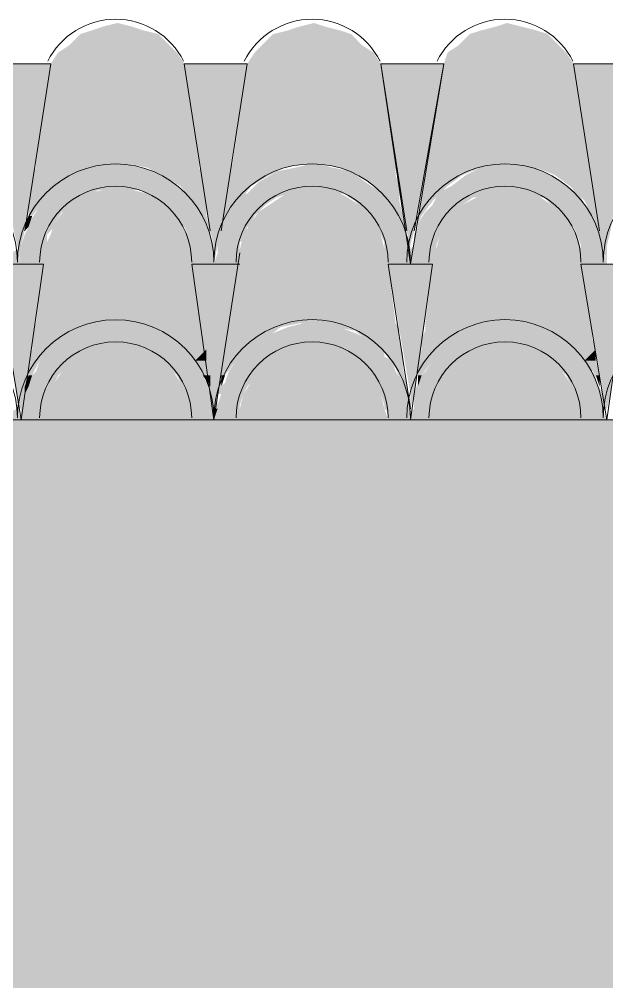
# Model space of a CAD drawing. Header units: millimetres. Extents: x 3949 to 6037, y -1956 to 1273.
# Drawn here: x 4819.64 to 4827.37, y -1558.33 to -1545.66 of the extents above; entities that cross this region are included whole.
import ezdxf

# ---------------------------------------------------------------- set-up
doc = ezdxf.new("R2010")
doc.units = ezdxf.units.MM
doc.layers.add('PADRÃO DE ENTRADA', color=7, linetype='Continuous', lineweight=0)

msp = doc.modelspace()

# ---------------------------------------------------------------- hatches: boundary and pattern name
at = {"layer": 'PADRÃO DE ENTRADA', "true_color": 0xffdf7e}
h = msp.add_hatch(color=41, dxfattribs=at)
h.dxf.hatch_style = 1
h.paths.add_polyline_path([(4835.431, -1550.93), (4835.089, -1550.93), (4834.747, -1550.93), (4829.817, -1550.93), (4829.621, -1550.93), (4812.681, -1550.93), (4812.241, -1550.93), (4811.948, -1550.93), (4811.607, -1550.93), (4811.167, -1550.93), (4811.167, -1564.646), (4821.403, -1564.646), (4826.808, -1566.788), (4826.871, -1566.598), (4827.994, -1567.282), (4826.725, -1567.038), (4826.808, -1566.788), (4821.403, -1564.646), (4811.167, -1564.646), (4811.167, -1576.153), (4812.471, -1576.67), (4812.534, -1576.48), (4813.657, -1577.164), (4812.388, -1576.92), (4812.471, -1576.67), (4811.167, -1576.153), (4811.167, -1595.503), (4835.146, -1595.503), (4835.146, -1594.087), (4836.416, -1594.087), (4836.416, -1595.503), (4846.509, -1595.503), (4846.266, -1550.93), (4836.407, -1550.93), (4836.407, -1561.084), (4842.998, -1561.084), (4842.998, -1585.273), (4836.855, -1585.273), (4836.855, -1586.201), (4834.512, -1586.201), (4834.512, -1585.273), (4831.633, -1585.273), (4831.633, -1585.726), (4830.181, -1585.726), (4830.181, -1585.273), (4828.488, -1585.273), (4828.488, -1561.084), (4835.431, -1561.084)])
h.paths.add_polyline_path([(4826.71, -1578.262), (4826.71, -1578.554), (4827.281, -1578.554), (4827.281, -1579.188), (4826.71, -1579.188), (4826.71, -1579.455), (4815.223, -1579.455), (4815.223, -1579.188), (4814.626, -1579.188), (4814.626, -1578.554), (4815.223, -1578.554), (4815.223, -1578.262)], flags=16)
h.paths.add_polyline_path([(4826.114, -1578.554), (4826.114, -1578.452), (4826.571, -1578.452), (4826.571, -1579.29), (4826.114, -1579.29), (4815.819, -1579.188), (4815.819, -1579.29), (4815.337, -1579.29), (4815.337, -1578.452), (4815.819, -1578.452), (4815.819, -1578.554)], flags=0)
h.paths.add_polyline_path([(4825.313, -1595.606), (4832.7, -1595.606), (4832.7, -1592.362), (4825.313, -1592.362)], flags=9)

# ---------------------------------------------------------------- linework, layer by layer
at = {"layer": 'PADRÃO DE ENTRADA', "color": 7, "lineweight": 5}
for points in [[(4819.223, -1546.243), (4820.052, -1546.243)], [(4819.711, -1548.44), (4820.052, -1546.243)], [(4821.81, -1546.243), (4822.64, -1546.243)], [(4822.152, -1548.44), (4821.81, -1546.243)], [(4822.298, -1548.44), (4822.64, -1546.243)], [(4824.398, -1546.243), (4825.227, -1546.243)], [(4824.739, -1548.44), (4824.398, -1546.243)], [(4824.837, -1548.44), (4825.227, -1546.243)], [(4826.936, -1546.243), (4827.766, -1546.243)], [(4827.278, -1548.44), (4826.936, -1546.243)], [(4821.908, -1548.879), (4822.201, -1550.93), (4822.542, -1548.733)], [(4819.955, -1548.879), (4819.662, -1548.879), (4819.32, -1548.879)], [(4819.32, -1548.879), (4819.662, -1550.93), (4819.955, -1548.879)], [(4822.542, -1548.879), (4822.201, -1548.879), (4821.908, -1548.879)], [(4822.201, -1548.879), (4822.201, -1548.879)], [(4825.081, -1548.879), (4824.788, -1548.879), (4824.495, -1548.879)], [(4824.788, -1550.783), (4824.495, -1548.879)], [(4824.788, -1550.93), (4825.081, -1548.879)], [(4824.788, -1548.879), (4824.788, -1548.879)], [(4824.788, -1548.879), (4824.788, -1548.879)], [(4827.668, -1548.879), (4827.376, -1548.879), (4827.034, -1548.879)], [(4827.034, -1548.879), (4827.376, -1550.93), (4827.668, -1548.879)], [(4841.192, -1550.93), (4812.681, -1550.93)], [(4819.955, -1550.93), (4819.662, -1550.93), (4819.32, -1550.93)], [(4822.542, -1550.93), (4822.201, -1550.93), (4821.908, -1550.93)], [(4825.081, -1550.93), (4824.788, -1550.93), (4824.495, -1550.93)], [(4827.668, -1550.93), (4827.376, -1550.93), (4827.034, -1550.93)]]:
    msp.add_lwpolyline(points, dxfattribs=at)
msp.add_lwpolyline([(4824.398, -1546.243), (4824.788, -1548.879), (4825.227, -1546.243)], close=True, dxfattribs=at)
for points in [[(4817.026, -1548.855, -0.999977), (4819.613, -1548.855, -0.999977), (4822.2, -1548.855, -0.999977), (4824.788, -1548.855)], [(4824.739, -1548.855, -0.999977), (4827.327, -1548.855, -0.999977), (4829.914, -1548.855, -0.999977), (4832.502, -1548.855)], [(4817.026, -1550.905, -0.999977), (4819.613, -1550.905, -0.999977), (4822.2, -1550.905, -0.999977), (4824.788, -1550.905)], [(4824.739, -1550.905, -0.999977), (4827.327, -1550.905, -0.999977), (4829.914, -1550.905, -0.999977), (4832.502, -1550.905)]]:
    msp.add_lwpolyline(points, format="xyb", dxfattribs=at)
for centre, start, end in [((4820.907, -1546.658), 26.6231, 153.3693), ((4823.494, -1546.658), 26.6231, 153.3693), ((4826.033, -1546.658), 26.6231, 153.3693), ((4820.907, -1548.855), 0.0024, 179.9938), ((4823.494, -1548.855), 0.0024, 179.9938), ((4826.033, -1548.855), 0.0024, 179.9938), ((4820.907, -1550.905), 0.0024, 179.9938), ((4823.494, -1550.905), 0.0024, 179.9938), ((4826.033, -1550.905), 0.0024, 179.9938)]:
    msp.add_arc(centre, 1.001, start, end, dxfattribs=at)
at = {"layer": 'PADRÃO DE ENTRADA', "color": 244, "true_color": 0x991b1e, "transparency": 33554559}
for points in [[(4820.931, -1545.706), (4820.736, -1545.755), (4821.127, -1545.755)], [(4823.519, -1545.706), (4823.323, -1545.755), (4823.665, -1545.755)], [(4826.057, -1545.706), (4825.911, -1545.755), (4826.253, -1545.755)], [(4820.443, -1545.852), (4821.468, -1545.852), (4820.297, -1545.999)], [(4821.468, -1545.852), (4820.297, -1545.999), (4821.615, -1545.999)], [(4820.59, -1545.804), (4821.273, -1545.804), (4820.443, -1545.852)], [(4821.273, -1545.804), (4820.443, -1545.852), (4821.468, -1545.852)], [(4820.736, -1545.755), (4821.127, -1545.755), (4820.59, -1545.804)], [(4821.127, -1545.755), (4820.59, -1545.804), (4821.273, -1545.804)], [(4822.982, -1545.852), (4824.007, -1545.852), (4822.835, -1545.999)], [(4824.007, -1545.852), (4822.835, -1545.999), (4824.153, -1545.999)], [(4823.177, -1545.804), (4823.86, -1545.804), (4822.982, -1545.852)], [(4823.86, -1545.804), (4822.982, -1545.852), (4824.007, -1545.852)], [(4823.323, -1545.755), (4823.665, -1545.755), (4823.177, -1545.804)], [(4823.665, -1545.755), (4823.177, -1545.804), (4823.86, -1545.804)], [(4825.569, -1545.852), (4826.594, -1545.852), (4825.423, -1545.999)], [(4826.594, -1545.852), (4825.423, -1545.999), (4826.741, -1545.999)], [(4825.716, -1545.804), (4826.448, -1545.804), (4825.569, -1545.852)], [(4826.448, -1545.804), (4825.569, -1545.852), (4826.594, -1545.852)], [(4825.911, -1545.755), (4826.253, -1545.755), (4825.716, -1545.804)], [(4826.253, -1545.755), (4825.716, -1545.804), (4826.448, -1545.804)], [(4820.15, -1546.096), (4821.712, -1546.096), (4820.052, -1546.243)], [(4821.712, -1546.096), (4820.052, -1546.243), (4821.81, -1546.243)], [(4820.297, -1545.999), (4821.615, -1545.999), (4820.15, -1546.096)], [(4821.615, -1545.999), (4820.15, -1546.096), (4821.712, -1546.096)], [(4822.738, -1546.096), (4824.3, -1546.096), (4822.64, -1546.243)], [(4824.3, -1546.096), (4822.64, -1546.243), (4824.398, -1546.243)], [(4822.835, -1545.999), (4824.153, -1545.999), (4822.738, -1546.096)], [(4824.153, -1545.999), (4822.738, -1546.096), (4824.3, -1546.096)], [(4825.276, -1546.096), (4826.839, -1546.096), (4825.227, -1546.243)], [(4826.839, -1546.096), (4825.227, -1546.243), (4826.936, -1546.243)], [(4825.423, -1545.999), (4826.741, -1545.999), (4825.276, -1546.096)], [(4826.741, -1545.999), (4825.276, -1546.096), (4826.839, -1546.096)], [(4820.052, -1546.243), (4821.81, -1546.243), (4819.857, -1547.561)], [(4821.81, -1546.243), (4819.857, -1547.561), (4822.005, -1547.561)], [(4822.64, -1546.243), (4824.398, -1546.243), (4822.445, -1547.561)], [(4824.398, -1546.243), (4822.445, -1547.561), (4824.593, -1547.561)], [(4825.227, -1546.243), (4826.936, -1546.243), (4824.983, -1547.561)], [(4826.936, -1546.243), (4824.983, -1547.561), (4827.18, -1547.561)], [(4819.857, -1547.61), (4820.59, -1547.61), (4819.808, -1547.708)], [(4820.59, -1547.61), (4819.808, -1547.708), (4820.345, -1547.708)], [(4819.857, -1547.561), (4820.834, -1547.561), (4819.857, -1547.61)], [(4820.834, -1547.561), (4819.857, -1547.61), (4820.59, -1547.61)], [(4821.078, -1547.561), (4822.005, -1547.561), (4820.834, -1547.561)], [(4821.078, -1547.561), (4821.078, -1547.561), (4822.005, -1547.561)], [(4821.078, -1547.561), (4822.005, -1547.561), (4821.322, -1547.61)], [(4822.005, -1547.561), (4821.322, -1547.61), (4822.005, -1547.61)], [(4821.322, -1547.61), (4822.005, -1547.61), (4821.517, -1547.708)], [(4822.005, -1547.61), (4821.517, -1547.708), (4822.054, -1547.708)], [(4822.445, -1547.561), (4823.372, -1547.561), (4822.396, -1547.61)], [(4823.372, -1547.561), (4822.396, -1547.61), (4823.128, -1547.61)], [(4822.396, -1547.61), (4823.128, -1547.61), (4822.396, -1547.708)], [(4823.128, -1547.61), (4822.396, -1547.708), (4822.933, -1547.708)], [(4823.616, -1547.561), (4824.593, -1547.561), (4823.372, -1547.561)], [(4823.616, -1547.561), (4823.616, -1547.561), (4824.593, -1547.561)], [(4823.616, -1547.561), (4824.593, -1547.561), (4823.86, -1547.61)], [(4824.593, -1547.561), (4823.86, -1547.61), (4824.593, -1547.61)], [(4823.86, -1547.61), (4824.593, -1547.61), (4824.105, -1547.708)], [(4824.593, -1547.61), (4824.105, -1547.708), (4824.593, -1547.708)], [(4824.983, -1547.561), (4825.96, -1547.561), (4824.983, -1547.61)], [(4825.96, -1547.561), (4824.983, -1547.61), (4825.716, -1547.61)], [(4824.983, -1547.61), (4825.716, -1547.61), (4824.983, -1547.708)], [(4825.716, -1547.61), (4824.983, -1547.708), (4825.472, -1547.708)], [(4826.204, -1547.561), (4827.18, -1547.561), (4826.448, -1547.61)], [(4827.18, -1547.561), (4826.448, -1547.61), (4827.18, -1547.61)], [(4826.448, -1547.61), (4827.18, -1547.61), (4826.692, -1547.708)], [(4827.18, -1547.61), (4826.692, -1547.708), (4827.18, -1547.708)], [(4819.808, -1547.708), (4820.345, -1547.708), (4819.808, -1547.854)], [(4820.345, -1547.708), (4819.808, -1547.854), (4820.15, -1547.854)], [(4821.517, -1547.708), (4822.054, -1547.708), (4821.761, -1547.854)], [(4822.054, -1547.708), (4821.761, -1547.854), (4822.054, -1547.854)], [(4822.396, -1547.708), (4822.933, -1547.708), (4822.396, -1547.854)], [(4822.933, -1547.708), (4822.396, -1547.854), (4822.689, -1547.854)], [(4824.105, -1547.708), (4824.593, -1547.708), (4824.3, -1547.854)], [(4824.593, -1547.708), (4824.3, -1547.854), (4824.642, -1547.854)], [(4824.983, -1547.708), (4825.472, -1547.708), (4824.935, -1547.854)], [(4825.472, -1547.708), (4824.935, -1547.854), (4825.276, -1547.854)], [(4826.692, -1547.708), (4827.18, -1547.708), (4826.887, -1547.854)], [(4827.18, -1547.708), (4826.887, -1547.854), (4827.229, -1547.854)], [(4819.808, -1547.854), (4820.15, -1547.854), (4819.76, -1548.049)], [(4820.15, -1547.854), (4819.76, -1548.049), (4819.955, -1548.049)], [(4821.761, -1547.854), (4822.054, -1547.854), (4821.908, -1548.049)], [(4822.054, -1547.854), (4821.908, -1548.049), (4822.103, -1548.049)], [(4822.396, -1547.854), (4822.689, -1547.854), (4822.347, -1548.049)], [(4822.689, -1547.854), (4822.347, -1548.049), (4822.542, -1548.049)], [(4824.3, -1547.854), (4824.642, -1547.854), (4824.495, -1548.049)], [(4824.642, -1547.854), (4824.495, -1548.049), (4824.642, -1548.049)], [(4824.935, -1547.854), (4825.276, -1547.854), (4824.935, -1548.049)], [(4825.276, -1547.854), (4824.935, -1548.049), (4825.081, -1548.049)], [(4826.887, -1547.854), (4827.229, -1547.854), (4827.083, -1548.049)], [(4827.229, -1547.854), (4827.083, -1548.049), (4827.229, -1548.049)], [(4820.541, -1547.952), (4821.322, -1547.952), (4820.394, -1548.049)], [(4821.322, -1547.952), (4820.394, -1548.049), (4821.468, -1548.049)], [(4820.736, -1547.903), (4821.127, -1547.903), (4820.541, -1547.952)], [(4821.127, -1547.903), (4820.541, -1547.952), (4821.322, -1547.952)], [(4820.931, -1547.903), (4820.736, -1547.903), (4821.127, -1547.903)], [(4823.079, -1548), (4823.958, -1548), (4822.933, -1548.098)], [(4823.958, -1548), (4822.933, -1548.098), (4824.105, -1548.098)], [(4823.226, -1547.903), (4823.763, -1547.903), (4823.079, -1548)], [(4823.763, -1547.903), (4823.079, -1548), (4823.958, -1548)], [(4823.421, -1547.903), (4823.616, -1547.903), (4823.226, -1547.903)], [(4823.616, -1547.903), (4823.226, -1547.903), (4823.763, -1547.903)], [(4825.667, -1548), (4826.497, -1548), (4825.472, -1548.098)], [(4826.497, -1548), (4825.472, -1548.098), (4826.643, -1548.098)], [(4825.813, -1547.903), (4826.35, -1547.903), (4825.667, -1548)], [(4826.35, -1547.903), (4825.667, -1548), (4826.497, -1548)], [(4826.009, -1547.903), (4826.155, -1547.903), (4825.813, -1547.903)], [(4826.155, -1547.903), (4825.813, -1547.903), (4826.35, -1547.903)], [(4819.76, -1548.049), (4819.955, -1548.049), (4819.76, -1548.245)], [(4819.955, -1548.049), (4819.76, -1548.245), (4819.808, -1548.245)], [(4820.394, -1548.049), (4821.468, -1548.049), (4820.248, -1548.147)], [(4821.468, -1548.049), (4820.248, -1548.147), (4821.615, -1548.147)], [(4821.908, -1548.049), (4822.103, -1548.049), (4822.054, -1548.245)], [(4822.103, -1548.049), (4822.054, -1548.245), (4822.103, -1548.245)], [(4822.347, -1548.049), (4822.542, -1548.049), (4822.298, -1548.245)], [(4822.542, -1548.049), (4822.298, -1548.245), (4822.396, -1548.245)], [(4822.933, -1548.098), (4824.105, -1548.098), (4822.786, -1548.196)], [(4824.105, -1548.098), (4822.786, -1548.196), (4824.251, -1548.196)], [(4824.495, -1548.049), (4824.642, -1548.049), (4824.642, -1548.245)], [(4824.642, -1548.049), (4824.642, -1548.245), (4824.69, -1548.245)], [(4824.935, -1548.049), (4825.081, -1548.049), (4824.886, -1548.245)], [(4825.081, -1548.049), (4824.886, -1548.245), (4824.935, -1548.245)], [(4825.472, -1548.098), (4826.643, -1548.098), (4825.374, -1548.196)], [(4826.643, -1548.098), (4825.374, -1548.196), (4826.79, -1548.196)], [(4827.083, -1548.049), (4827.229, -1548.049), (4827.18, -1548.245)], [(4827.229, -1548.049), (4827.18, -1548.245), (4827.278, -1548.245)], [(4819.76, -1548.245), (4819.808, -1548.245), (4819.711, -1548.391)], [(4819.808, -1548.245), (4819.711, -1548.391), (4819.76, -1548.391)], [(4820.248, -1548.147), (4821.615, -1548.147), (4820.101, -1548.342)], [(4821.615, -1548.147), (4820.101, -1548.342), (4821.761, -1548.342)], [(4822.152, -1548.44), (4822.103, -1548.245), (4822.054, -1548.245)], [(4822.152, -1548.44), (4822.152, -1548.44), (4822.103, -1548.245)], [(4822.298, -1548.44), (4822.298, -1548.44), (4822.396, -1548.245)], [(4822.298, -1548.44), (4822.396, -1548.245), (4822.298, -1548.245)], [(4822.786, -1548.196), (4824.251, -1548.196), (4822.689, -1548.342)], [(4824.251, -1548.196), (4822.689, -1548.342), (4824.349, -1548.342)], [(4824.739, -1548.44), (4824.69, -1548.245), (4824.642, -1548.245)], [(4824.739, -1548.44), (4824.739, -1548.44), (4824.69, -1548.245)], [(4824.837, -1548.44), (4824.837, -1548.44), (4824.935, -1548.245)], [(4824.837, -1548.44), (4824.935, -1548.245), (4824.886, -1548.245)], [(4825.374, -1548.196), (4826.79, -1548.196), (4825.227, -1548.342)], [(4826.79, -1548.196), (4825.227, -1548.342), (4826.887, -1548.342)], [(4827.278, -1548.44), (4827.278, -1548.245), (4827.18, -1548.245)], [(4827.278, -1548.44), (4827.278, -1548.44), (4827.278, -1548.245)], [(4819.76, -1548.391), (4819.711, -1548.391), (4819.711, -1548.44)], [(4820.101, -1548.342), (4821.761, -1548.342), (4820.052, -1548.489)], [(4821.761, -1548.342), (4820.052, -1548.489), (4821.859, -1548.489)], [(4822.689, -1548.342), (4824.349, -1548.342), (4822.591, -1548.489)], [(4824.349, -1548.342), (4822.591, -1548.489), (4824.398, -1548.489)], [(4825.227, -1548.342), (4826.887, -1548.342), (4825.179, -1548.489)], [(4826.887, -1548.342), (4825.179, -1548.489), (4826.985, -1548.489)], [(4820.052, -1548.489), (4821.859, -1548.489), (4819.955, -1548.684)], [(4821.859, -1548.489), (4819.955, -1548.684), (4821.908, -1548.684)], [(4822.591, -1548.489), (4824.398, -1548.489), (4822.542, -1548.684)], [(4824.398, -1548.489), (4822.542, -1548.684), (4824.446, -1548.684)], [(4825.179, -1548.489), (4826.985, -1548.489), (4825.13, -1548.684)], [(4826.985, -1548.489), (4825.13, -1548.684), (4827.034, -1548.684)], [(4819.955, -1548.684), (4821.908, -1548.684), (4819.955, -1548.879)], [(4821.908, -1548.684), (4819.955, -1548.879), (4821.908, -1548.879)], [(4822.542, -1548.684), (4824.446, -1548.684), (4822.542, -1548.879)], [(4824.446, -1548.684), (4822.542, -1548.879), (4824.495, -1548.879)], [(4825.13, -1548.684), (4827.034, -1548.684), (4825.081, -1548.879)], [(4827.034, -1548.684), (4825.081, -1548.879), (4827.034, -1548.879)], [(4819.955, -1548.879), (4821.908, -1548.879), (4819.857, -1549.66)], [(4821.908, -1548.879), (4819.857, -1549.66), (4822.054, -1549.66)], [(4822.542, -1548.879), (4824.495, -1548.879), (4822.396, -1549.66)], [(4824.495, -1548.879), (4822.396, -1549.66), (4824.593, -1549.66)], [(4825.081, -1548.879), (4827.034, -1548.879), (4824.983, -1549.66)], [(4827.034, -1548.879), (4824.983, -1549.66), (4827.18, -1549.66)], [(4819.857, -1549.66), (4820.687, -1549.66), (4819.808, -1549.758)], [(4820.687, -1549.66), (4819.808, -1549.758), (4820.492, -1549.758)], [(4820.931, -1549.66), (4819.857, -1549.66), (4820.687, -1549.66)], [(4821.175, -1549.66), (4822.054, -1549.66), (4820.931, -1549.66)], [(4821.175, -1549.66), (4821.175, -1549.66), (4822.054, -1549.66)], [(4821.175, -1549.66), (4822.054, -1549.66), (4821.371, -1549.758)], [(4822.054, -1549.66), (4821.371, -1549.758), (4822.054, -1549.758)], [(4823.568, -1549.66), (4822.396, -1549.66), (4823.323, -1549.66)], [(4822.396, -1549.66), (4823.323, -1549.66), (4822.396, -1549.709)], [(4823.323, -1549.66), (4822.396, -1549.709), (4823.079, -1549.709)], [(4823.568, -1549.66), (4824.593, -1549.66), (4823.812, -1549.709)], [(4824.593, -1549.66), (4823.812, -1549.709), (4824.642, -1549.709)], [(4826.057, -1549.66), (4824.983, -1549.66), (4825.862, -1549.66)], [(4824.983, -1549.66), (4825.862, -1549.66), (4824.983, -1549.758)], [(4825.862, -1549.66), (4824.983, -1549.758), (4825.618, -1549.758)], [(4826.302, -1549.66), (4827.18, -1549.66), (4826.057, -1549.66)], [(4826.302, -1549.66), (4826.302, -1549.66), (4827.18, -1549.66)], [(4826.302, -1549.66), (4827.18, -1549.66), (4826.546, -1549.758)], [(4827.18, -1549.66), (4826.546, -1549.758), (4827.18, -1549.758)], [(4819.808, -1549.758), (4820.492, -1549.758), (4819.808, -1549.856)], [(4820.492, -1549.758), (4819.808, -1549.856), (4820.248, -1549.856)], [(4821.371, -1549.758), (4822.054, -1549.758), (4821.615, -1549.856)], [(4822.054, -1549.758), (4821.615, -1549.856), (4822.054, -1549.856)], [(4822.396, -1549.709), (4823.079, -1549.709), (4822.396, -1549.856)], [(4823.079, -1549.709), (4822.396, -1549.856), (4822.884, -1549.856)], [(4823.812, -1549.709), (4824.642, -1549.709), (4824.056, -1549.758)], [(4824.642, -1549.709), (4824.056, -1549.758), (4824.642, -1549.758)], [(4824.056, -1549.758), (4824.642, -1549.758), (4824.251, -1549.904)], [(4824.642, -1549.758), (4824.251, -1549.904), (4824.642, -1549.904)], [(4824.983, -1549.758), (4825.618, -1549.758), (4824.935, -1549.856)], [(4825.618, -1549.758), (4824.935, -1549.856), (4825.423, -1549.856)], [(4826.546, -1549.758), (4827.18, -1549.758), (4826.741, -1549.856)], [(4827.18, -1549.758), (4826.741, -1549.856), (4827.18, -1549.856)], [(4819.808, -1549.856), (4820.248, -1549.856), (4819.808, -1550.002)], [(4820.248, -1549.856), (4819.808, -1550.002), (4820.101, -1550.002)], [(4821.615, -1549.856), (4822.054, -1549.856), (4821.81, -1550.002)], [(4822.054, -1549.856), (4821.81, -1550.002), (4822.103, -1550.002)], [(4822.396, -1549.856), (4822.884, -1549.856), (4822.347, -1549.953)], [(4822.884, -1549.856), (4822.347, -1549.953), (4822.689, -1549.953)], [(4824.251, -1549.904), (4824.642, -1549.904), (4824.446, -1550.051)], [(4824.642, -1549.904), (4824.446, -1550.051), (4824.69, -1550.051)], [(4824.935, -1549.856), (4825.423, -1549.856), (4824.935, -1550.002)], [(4825.423, -1549.856), (4824.935, -1550.002), (4825.227, -1550.002)], [(4826.741, -1549.856), (4827.18, -1549.856), (4826.936, -1550.002)], [(4827.18, -1549.856), (4826.936, -1550.002), (4827.229, -1550.002)], [(4819.808, -1550.002), (4820.101, -1550.002), (4819.76, -1550.149)], [(4820.101, -1550.002), (4819.76, -1550.149), (4819.906, -1550.149)], [(4821.81, -1550.002), (4822.103, -1550.002), (4821.956, -1550.149)], [(4822.103, -1550.002), (4821.956, -1550.149), (4822.103, -1550.149)], [(4822.347, -1549.953), (4822.689, -1549.953), (4822.347, -1550.149)], [(4822.689, -1549.953), (4822.347, -1550.149), (4822.494, -1550.149)], [(4824.935, -1550.002), (4825.227, -1550.002), (4824.886, -1550.149)], [(4825.227, -1550.002), (4824.886, -1550.149), (4825.081, -1550.149)], [(4826.936, -1550.002), (4827.229, -1550.002), (4827.083, -1550.149)], [(4827.229, -1550.002), (4827.083, -1550.149), (4827.229, -1550.149)], [(4819.76, -1550.149), (4819.906, -1550.149), (4819.76, -1550.344)], [(4819.906, -1550.149), (4819.76, -1550.344), (4819.808, -1550.344)], [(4821.956, -1550.149), (4822.103, -1550.149), (4822.054, -1550.344)], [(4822.103, -1550.149), (4822.054, -1550.344), (4822.152, -1550.344)], [(4822.347, -1550.149), (4822.494, -1550.149), (4822.298, -1550.344)], [(4822.494, -1550.149), (4822.298, -1550.344), (4822.347, -1550.344)], [(4824.446, -1550.051), (4824.69, -1550.051), (4824.593, -1550.246)], [(4824.69, -1550.051), (4824.593, -1550.246), (4824.69, -1550.246)], [(4824.886, -1550.149), (4825.081, -1550.149), (4824.886, -1550.344)], [(4825.081, -1550.149), (4824.886, -1550.344), (4824.935, -1550.344)], [(4827.083, -1550.149), (4827.229, -1550.149), (4827.229, -1550.344)], [(4827.229, -1550.149), (4827.229, -1550.344), (4827.278, -1550.344)], [(4824.593, -1550.246), (4824.69, -1550.246), (4824.69, -1550.49)], [(4824.69, -1550.246), (4824.69, -1550.49), (4824.739, -1550.49)], [(4819.76, -1550.344), (4819.808, -1550.344), (4819.711, -1550.49)], [(4819.808, -1550.344), (4819.711, -1550.49), (4819.76, -1550.49)], [(4822.152, -1550.49), (4822.152, -1550.344), (4822.054, -1550.344)], [(4822.152, -1550.49), (4822.152, -1550.49), (4822.152, -1550.344)], [(4822.298, -1550.49), (4822.298, -1550.49), (4822.347, -1550.344)], [(4822.298, -1550.49), (4822.347, -1550.344), (4822.298, -1550.344)], [(4824.886, -1550.49), (4824.886, -1550.49), (4824.935, -1550.344)], [(4824.886, -1550.49), (4824.935, -1550.344), (4824.886, -1550.344)], [(4827.278, -1550.49), (4827.278, -1550.344), (4827.229, -1550.344)], [(4827.278, -1550.49), (4827.278, -1550.49), (4827.278, -1550.344)], [(4819.76, -1550.49), (4819.711, -1550.49), (4819.711, -1550.588)], [(4822.152, -1550.49), (4822.152, -1550.588), (4822.152, -1550.588)], [(4822.298, -1550.49), (4822.249, -1550.588), (4822.249, -1550.588)], [(4824.788, -1550.686), (4824.739, -1550.49), (4824.69, -1550.49)], [(4824.788, -1550.686), (4824.788, -1550.686), (4824.739, -1550.49)], [(4824.886, -1550.49), (4824.837, -1550.588), (4824.837, -1550.588)], [(4827.278, -1550.49), (4827.327, -1550.588), (4827.327, -1550.588)], [(4824.788, -1550.686), (4824.788, -1550.783), (4824.788, -1550.783)], [(4824.788, -1550.783), (4824.788, -1550.783), (4824.788, -1550.686)], [(4824.788, -1550.783), (4824.788, -1550.93), (4824.788, -1550.93)]]:
    msp.add_solid(points, dxfattribs=at)
at = {"layer": 'PADRÃO DE ENTRADA', "transparency": 33554559}
for points in [[(4819.223, -1546.243), (4820.052, -1546.243), (4819.564, -1548.44)], [(4820.052, -1546.243), (4819.564, -1548.44), (4819.711, -1548.44)], [(4821.81, -1546.243), (4822.64, -1546.243), (4822.152, -1548.44)], [(4822.64, -1546.243), (4822.152, -1548.44), (4822.298, -1548.44)], [(4824.398, -1546.243), (4825.227, -1546.243), (4824.739, -1548.44)], [(4825.227, -1546.243), (4824.739, -1548.44), (4824.837, -1548.44)], [(4826.936, -1546.243), (4827.766, -1546.243), (4827.278, -1548.44)], [(4827.766, -1546.243), (4827.278, -1548.44), (4827.424, -1548.44)], [(4820.59, -1547.61), (4821.273, -1547.61), (4820.345, -1547.708)], [(4821.273, -1547.61), (4820.345, -1547.708), (4821.517, -1547.708)], [(4820.834, -1547.561), (4821.078, -1547.561), (4820.59, -1547.61)], [(4821.078, -1547.561), (4820.59, -1547.61), (4821.273, -1547.61)], [(4823.275, -1547.61), (4823.763, -1547.61), (4823.031, -1547.659)], [(4823.763, -1547.61), (4823.031, -1547.659), (4824.007, -1547.659)], [(4823.47, -1547.561), (4823.568, -1547.561), (4823.275, -1547.61)], [(4823.568, -1547.561), (4823.275, -1547.61), (4823.763, -1547.61)], [(4823.763, -1547.61), (4823.275, -1547.61), (4823.275, -1547.61)], [(4823.275, -1547.61), (4823.275, -1547.61), (4823.763, -1547.61)], [(4823.519, -1547.561), (4823.47, -1547.561), (4823.568, -1547.561)], [(4825.716, -1547.61), (4826.448, -1547.61), (4825.52, -1547.708)], [(4826.448, -1547.61), (4825.52, -1547.708), (4826.643, -1547.708)], [(4825.96, -1547.561), (4826.204, -1547.561), (4825.716, -1547.61)], [(4826.204, -1547.561), (4825.716, -1547.61), (4826.448, -1547.61)], [(4820.345, -1547.708), (4821.517, -1547.708), (4820.15, -1547.854)], [(4821.517, -1547.708), (4820.15, -1547.854), (4821.712, -1547.854)], [(4823.031, -1547.659), (4824.007, -1547.659), (4822.786, -1547.805)], [(4824.007, -1547.659), (4822.786, -1547.805), (4824.202, -1547.805)], [(4824.007, -1547.659), (4823.031, -1547.659), (4823.031, -1547.659)], [(4823.031, -1547.659), (4823.031, -1547.659), (4824.007, -1547.659)], [(4825.52, -1547.708), (4826.643, -1547.708), (4825.325, -1547.854)], [(4826.643, -1547.708), (4825.325, -1547.854), (4826.839, -1547.854)], [(4820.15, -1547.854), (4821.712, -1547.854), (4820.101, -1547.903)], [(4821.712, -1547.854), (4820.101, -1547.903), (4821.761, -1547.903)], [(4822.786, -1547.805), (4824.202, -1547.805), (4822.689, -1547.903)], [(4824.202, -1547.805), (4822.689, -1547.903), (4824.349, -1547.903)], [(4824.202, -1547.805), (4822.786, -1547.805), (4822.786, -1547.805)], [(4822.786, -1547.805), (4822.786, -1547.805), (4824.202, -1547.805)], [(4825.325, -1547.854), (4826.839, -1547.854), (4825.227, -1547.903)], [(4826.839, -1547.854), (4825.227, -1547.903), (4826.936, -1547.903)], [(4820.004, -1548), (4820.492, -1548), (4819.906, -1548.098)], [(4820.492, -1548), (4819.906, -1548.098), (4820.345, -1548.098)], [(4820.052, -1547.903), (4820.687, -1547.903), (4820.004, -1548)], [(4820.687, -1547.903), (4820.004, -1548), (4820.492, -1548)], [(4820.492, -1548), (4820.004, -1548), (4820.004, -1548)], [(4820.004, -1548), (4820.004, -1548), (4820.492, -1548)], [(4820.101, -1547.903), (4820.834, -1547.903), (4820.052, -1547.903)], [(4820.834, -1547.903), (4820.052, -1547.903), (4820.687, -1547.903)], [(4821.029, -1547.903), (4821.761, -1547.903), (4821.224, -1547.903)], [(4821.761, -1547.903), (4821.224, -1547.903), (4821.81, -1547.903)], [(4821.224, -1547.903), (4821.81, -1547.903), (4821.371, -1548)], [(4821.81, -1547.903), (4821.371, -1548), (4821.859, -1548)], [(4821.859, -1548), (4821.371, -1548), (4821.908, -1548)], [(4821.371, -1548), (4821.908, -1548), (4821.517, -1548.098)], [(4821.908, -1548), (4821.517, -1548.098), (4821.956, -1548.098)], [(4822.542, -1548), (4823.031, -1548), (4822.445, -1548.098)], [(4823.031, -1548), (4822.445, -1548.098), (4822.884, -1548.098)], [(4822.591, -1547.952), (4823.177, -1547.952), (4822.542, -1548)], [(4823.177, -1547.952), (4822.542, -1548), (4823.031, -1548)], [(4822.591, -1547.952), (4822.591, -1547.952), (4823.177, -1547.952)], [(4822.591, -1547.952), (4823.177, -1547.952), (4822.64, -1547.952)], [(4822.689, -1547.903), (4823.372, -1547.903), (4822.64, -1547.952)], [(4823.372, -1547.903), (4822.64, -1547.952), (4823.177, -1547.952)], [(4823.568, -1547.903), (4822.689, -1547.903), (4823.372, -1547.903)], [(4823.763, -1547.903), (4824.349, -1547.903), (4823.568, -1547.903)], [(4823.763, -1547.903), (4823.763, -1547.903), (4824.349, -1547.903)], [(4823.763, -1547.903), (4824.349, -1547.903), (4823.86, -1547.952)], [(4824.349, -1547.903), (4823.86, -1547.952), (4824.398, -1547.952)], [(4823.86, -1547.952), (4824.398, -1547.952), (4823.909, -1547.952)], [(4824.398, -1547.952), (4823.909, -1547.952), (4824.446, -1547.952)], [(4823.909, -1547.952), (4824.446, -1547.952), (4824.056, -1548.049)], [(4824.446, -1547.952), (4824.056, -1548.049), (4824.495, -1548.049)], [(4825.13, -1548), (4825.618, -1548), (4825.081, -1548.098)], [(4825.618, -1548), (4825.081, -1548.098), (4825.472, -1548.098)], [(4825.227, -1547.903), (4825.813, -1547.903), (4825.13, -1548)], [(4825.813, -1547.903), (4825.13, -1548), (4825.667, -1548)], [(4825.667, -1548), (4825.13, -1548), (4825.618, -1548)], [(4826.009, -1547.903), (4825.227, -1547.903), (4825.813, -1547.903)], [(4826.35, -1547.903), (4826.936, -1547.903), (4826.155, -1547.903)], [(4826.35, -1547.903), (4826.35, -1547.903), (4826.936, -1547.903)], [(4826.35, -1547.903), (4826.936, -1547.903), (4826.497, -1548)], [(4826.936, -1547.903), (4826.497, -1548), (4827.034, -1548)], [(4826.546, -1548), (4827.034, -1548), (4826.497, -1548)], [(4826.546, -1548), (4826.546, -1548), (4827.034, -1548)], [(4826.546, -1548), (4827.034, -1548), (4826.643, -1548.098)], [(4827.034, -1548), (4826.643, -1548.098), (4827.083, -1548.098)], [(4819.906, -1548.098), (4820.345, -1548.098), (4819.857, -1548.196)], [(4820.345, -1548.098), (4819.857, -1548.196), (4820.248, -1548.196)], [(4821.517, -1548.098), (4821.956, -1548.098), (4821.615, -1548.196)], [(4821.956, -1548.098), (4821.615, -1548.196), (4822.005, -1548.196)], [(4822.445, -1548.098), (4822.884, -1548.098), (4822.445, -1548.147)], [(4822.884, -1548.098), (4822.445, -1548.147), (4822.835, -1548.147)], [(4824.056, -1548.049), (4824.495, -1548.049), (4824.153, -1548.147)], [(4824.495, -1548.049), (4824.153, -1548.147), (4824.593, -1548.147)], [(4825.081, -1548.098), (4825.472, -1548.098), (4824.983, -1548.196)], [(4825.472, -1548.098), (4824.983, -1548.196), (4825.374, -1548.196)], [(4826.643, -1548.098), (4827.083, -1548.098), (4826.79, -1548.196)], [(4827.083, -1548.098), (4826.79, -1548.196), (4827.18, -1548.196)], [(4819.857, -1548.196), (4820.199, -1548.196), (4819.76, -1548.342)], [(4820.199, -1548.196), (4819.76, -1548.342), (4820.101, -1548.342)], [(4820.248, -1548.196), (4819.857, -1548.196), (4820.199, -1548.196)], [(4821.615, -1548.196), (4822.005, -1548.196), (4821.664, -1548.196)], [(4822.005, -1548.196), (4821.664, -1548.196), (4822.054, -1548.196)], [(4821.664, -1548.196), (4822.054, -1548.196), (4821.761, -1548.342)], [(4822.054, -1548.196), (4821.761, -1548.342), (4822.103, -1548.342)], [(4822.396, -1548.245), (4822.738, -1548.245), (4822.298, -1548.391)], [(4822.738, -1548.245), (4822.298, -1548.391), (4822.689, -1548.391)], [(4822.445, -1548.147), (4822.835, -1548.147), (4822.396, -1548.245)], [(4822.835, -1548.147), (4822.396, -1548.245), (4822.738, -1548.245)], [(4824.153, -1548.147), (4824.593, -1548.147), (4824.202, -1548.196)], [(4824.593, -1548.147), (4824.202, -1548.196), (4824.593, -1548.196)], [(4824.202, -1548.196), (4824.593, -1548.196), (4824.349, -1548.342)], [(4824.593, -1548.196), (4824.349, -1548.342), (4824.69, -1548.342)], [(4824.983, -1548.196), (4825.374, -1548.196), (4824.886, -1548.342)], [(4825.374, -1548.196), (4824.886, -1548.342), (4825.227, -1548.342)], [(4825.374, -1548.196), (4824.983, -1548.196), (4824.983, -1548.196)], [(4824.983, -1548.196), (4824.983, -1548.196), (4825.374, -1548.196)], [(4827.18, -1548.196), (4826.79, -1548.196), (4826.79, -1548.196)], [(4826.79, -1548.196), (4826.79, -1548.196), (4827.18, -1548.196)], [(4826.79, -1548.196), (4827.18, -1548.196), (4826.887, -1548.342)], [(4827.18, -1548.196), (4826.887, -1548.342), (4827.229, -1548.342)], [(4819.76, -1548.391), (4820.101, -1548.391), (4819.711, -1548.489)], [(4820.101, -1548.391), (4819.711, -1548.489), (4820.004, -1548.489)], [(4819.76, -1548.342), (4820.101, -1548.342), (4819.76, -1548.391)], [(4820.101, -1548.342), (4819.76, -1548.391), (4820.101, -1548.391)], [(4820.101, -1548.391), (4819.76, -1548.391), (4819.76, -1548.391)], [(4819.76, -1548.391), (4819.76, -1548.391), (4820.101, -1548.391)], [(4821.761, -1548.342), (4822.103, -1548.342), (4821.761, -1548.391)], [(4822.103, -1548.342), (4821.761, -1548.391), (4822.103, -1548.391)], [(4821.761, -1548.391), (4822.103, -1548.391), (4821.81, -1548.391)], [(4822.103, -1548.391), (4821.81, -1548.391), (4822.152, -1548.391)], [(4821.81, -1548.391), (4822.152, -1548.391), (4821.859, -1548.489)], [(4822.152, -1548.391), (4821.859, -1548.489), (4822.152, -1548.489)], [(4822.298, -1548.391), (4822.64, -1548.391), (4822.249, -1548.586)], [(4822.64, -1548.391), (4822.249, -1548.586), (4822.591, -1548.586)], [(4822.689, -1548.391), (4822.298, -1548.391), (4822.64, -1548.391)], [(4824.349, -1548.342), (4824.69, -1548.342), (4824.349, -1548.391)], [(4824.69, -1548.342), (4824.349, -1548.391), (4824.69, -1548.391)], [(4824.69, -1548.391), (4824.349, -1548.391), (4824.349, -1548.391)], [(4824.349, -1548.391), (4824.349, -1548.391), (4824.69, -1548.391)], [(4824.349, -1548.391), (4824.69, -1548.391), (4824.398, -1548.489)], [(4824.69, -1548.391), (4824.398, -1548.489), (4824.739, -1548.489)], [(4824.886, -1548.391), (4825.227, -1548.391), (4824.837, -1548.489)], [(4825.227, -1548.391), (4824.837, -1548.489), (4825.179, -1548.489)], [(4824.886, -1548.342), (4825.227, -1548.342), (4824.886, -1548.391)], [(4825.227, -1548.342), (4824.886, -1548.391), (4825.227, -1548.391)], [(4825.227, -1548.391), (4824.886, -1548.391), (4824.886, -1548.391)], [(4824.886, -1548.391), (4824.886, -1548.391), (4825.227, -1548.391)], [(4826.887, -1548.342), (4827.229, -1548.342), (4826.936, -1548.391)], [(4827.229, -1548.342), (4826.936, -1548.391), (4827.278, -1548.391)], [(4827.278, -1548.391), (4826.936, -1548.391), (4826.936, -1548.391)], [(4826.936, -1548.391), (4826.936, -1548.391), (4827.278, -1548.391)], [(4826.936, -1548.391), (4827.278, -1548.391), (4826.985, -1548.489)], [(4827.278, -1548.391), (4826.985, -1548.489), (4827.327, -1548.489)], [(4819.711, -1548.44), (4819.564, -1548.44), (4819.564, -1548.44)], [(4819.564, -1548.44), (4819.564, -1548.44), (4819.711, -1548.44)], [(4819.564, -1548.44), (4819.711, -1548.44), (4819.613, -1548.635)], [(4819.711, -1548.44), (4819.613, -1548.635), (4819.662, -1548.635)], [(4819.711, -1548.489), (4820.004, -1548.489), (4819.662, -1548.635)], [(4820.004, -1548.489), (4819.662, -1548.635), (4820.004, -1548.635)], [(4821.859, -1548.489), (4822.152, -1548.489), (4821.859, -1548.635)], [(4822.152, -1548.489), (4821.859, -1548.635), (4822.201, -1548.635)], [(4822.152, -1548.44), (4822.298, -1548.44), (4822.201, -1548.635)], [(4822.298, -1548.44), (4822.201, -1548.635), (4822.249, -1548.635)], [(4824.398, -1548.489), (4824.739, -1548.489), (4824.446, -1548.586)], [(4824.739, -1548.489), (4824.446, -1548.586), (4824.788, -1548.586)], [(4824.837, -1548.44), (4824.739, -1548.44), (4824.739, -1548.44)], [(4824.788, -1548.635), (4824.837, -1548.44), (4824.739, -1548.44)], [(4824.788, -1548.635), (4824.788, -1548.635), (4824.837, -1548.44)], [(4824.837, -1548.489), (4825.179, -1548.489), (4824.837, -1548.635)], [(4825.179, -1548.489), (4824.837, -1548.635), (4825.13, -1548.635)], [(4826.985, -1548.489), (4827.327, -1548.489), (4827.034, -1548.635)], [(4827.327, -1548.489), (4827.034, -1548.635), (4827.327, -1548.635)], [(4827.424, -1548.44), (4827.278, -1548.44), (4827.278, -1548.44)], [(4827.278, -1548.44), (4827.278, -1548.44), (4827.424, -1548.44)], [(4827.278, -1548.44), (4827.424, -1548.44), (4827.327, -1548.635)], [(4827.424, -1548.44), (4827.327, -1548.635), (4827.376, -1548.635)], [(4819.662, -1548.635), (4819.613, -1548.635), (4819.613, -1548.635)], [(4819.613, -1548.635), (4819.613, -1548.635), (4819.662, -1548.635)], [(4819.662, -1548.879), (4819.662, -1548.635), (4819.613, -1548.635)], [(4819.662, -1548.879), (4819.662, -1548.879), (4819.662, -1548.635)], [(4819.662, -1548.635), (4820.004, -1548.635), (4819.662, -1548.684)], [(4820.004, -1548.635), (4819.662, -1548.684), (4819.955, -1548.684)], [(4821.859, -1548.635), (4822.201, -1548.635), (4821.908, -1548.684)], [(4822.201, -1548.635), (4821.908, -1548.684), (4822.201, -1548.684)], [(4822.201, -1548.879), (4822.201, -1548.879), (4822.249, -1548.635)], [(4822.201, -1548.879), (4822.249, -1548.635), (4822.201, -1548.635)], [(4822.591, -1548.586), (4822.249, -1548.586), (4822.542, -1548.586)], [(4822.249, -1548.586), (4822.542, -1548.586), (4822.249, -1548.733)], [(4822.542, -1548.586), (4822.249, -1548.733), (4822.542, -1548.733)], [(4824.446, -1548.586), (4824.788, -1548.586), (4824.446, -1548.684)], [(4824.788, -1548.586), (4824.446, -1548.684), (4824.788, -1548.684)], [(4824.837, -1548.635), (4825.13, -1548.635), (4824.788, -1548.684)], [(4825.13, -1548.635), (4824.788, -1548.684), (4825.13, -1548.684)], [(4824.788, -1548.635), (4824.788, -1548.879), (4824.788, -1548.879)], [(4824.788, -1548.879), (4824.788, -1548.879), (4824.788, -1548.635)], [(4827.034, -1548.635), (4827.327, -1548.635), (4827.034, -1548.684)], [(4827.327, -1548.635), (4827.034, -1548.684), (4827.327, -1548.684)], [(4827.376, -1548.635), (4827.327, -1548.635), (4827.327, -1548.635)], [(4827.327, -1548.635), (4827.327, -1548.635), (4827.376, -1548.635)], [(4827.376, -1548.879), (4827.376, -1548.635), (4827.327, -1548.635)], [(4819.613, -1548.684), (4819.32, -1548.879), (4819.662, -1548.879)], [(4819.662, -1548.684), (4819.955, -1548.684), (4819.662, -1548.879)], [(4819.955, -1548.684), (4819.662, -1548.879), (4819.955, -1548.879)], [(4821.908, -1548.684), (4822.201, -1548.684), (4821.908, -1548.879)], [(4822.201, -1548.684), (4821.908, -1548.879), (4822.201, -1548.879)], [(4822.249, -1548.733), (4822.542, -1548.733), (4822.201, -1548.879)], [(4822.542, -1548.733), (4822.201, -1548.879), (4822.542, -1548.879)], [(4824.446, -1548.684), (4824.788, -1548.684), (4824.495, -1548.879)], [(4824.788, -1548.684), (4824.495, -1548.879), (4824.788, -1548.879)], [(4824.788, -1548.684), (4825.13, -1548.684), (4824.788, -1548.879)], [(4825.13, -1548.684), (4824.788, -1548.879), (4825.081, -1548.879)], [(4827.034, -1548.684), (4827.327, -1548.684), (4827.034, -1548.879)], [(4827.327, -1548.684), (4827.034, -1548.879), (4827.376, -1548.879)], [(4819.32, -1548.879), (4819.955, -1548.879), (4819.613, -1550.588)], [(4819.662, -1548.879), (4819.32, -1548.879), (4819.32, -1548.879)], [(4819.32, -1548.879), (4819.32, -1548.879), (4819.662, -1548.879)], [(4819.955, -1548.879), (4819.613, -1550.588), (4819.711, -1550.588)], [(4819.955, -1548.879), (4819.662, -1548.879), (4819.662, -1548.879)], [(4819.662, -1548.879), (4819.662, -1548.879), (4819.955, -1548.879)], [(4821.908, -1548.879), (4822.542, -1548.879), (4822.152, -1550.588)], [(4822.201, -1548.879), (4821.908, -1548.879), (4821.908, -1548.879)], [(4821.908, -1548.879), (4821.908, -1548.879), (4822.201, -1548.879)], [(4822.542, -1548.879), (4822.152, -1550.588), (4822.298, -1550.588)], [(4822.542, -1548.879), (4822.201, -1548.879), (4822.201, -1548.879)], [(4822.201, -1548.879), (4822.201, -1548.879), (4822.542, -1548.879)], [(4824.495, -1548.879), (4825.081, -1548.879), (4824.788, -1550.588)], [(4824.788, -1548.879), (4824.495, -1548.879), (4824.495, -1548.879)], [(4824.495, -1548.879), (4824.495, -1548.879), (4824.788, -1548.879)], [(4825.081, -1548.879), (4824.788, -1550.588), (4824.837, -1550.588)], [(4827.034, -1548.879), (4827.668, -1548.879), (4827.327, -1550.588)], [(4827.376, -1548.879), (4827.034, -1548.879), (4827.034, -1548.879)], [(4827.034, -1548.879), (4827.034, -1548.879), (4827.376, -1548.879)], [(4827.668, -1548.879), (4827.327, -1550.588), (4827.424, -1550.588)], [(4820.687, -1549.66), (4821.175, -1549.66), (4820.492, -1549.758)], [(4821.175, -1549.66), (4820.492, -1549.758), (4821.371, -1549.758)], [(4820.931, -1549.66), (4820.687, -1549.66), (4821.175, -1549.66)], [(4823.372, -1549.66), (4823.616, -1549.66), (4823.177, -1549.709)], [(4823.616, -1549.66), (4823.177, -1549.709), (4823.86, -1549.709)], [(4825.862, -1549.66), (4826.302, -1549.66), (4825.618, -1549.758)], [(4826.302, -1549.66), (4825.618, -1549.758), (4826.546, -1549.758)], [(4826.057, -1549.66), (4825.862, -1549.66), (4826.302, -1549.66)], [(4820.492, -1549.758), (4821.371, -1549.758), (4820.248, -1549.856)], [(4821.371, -1549.758), (4820.248, -1549.856), (4821.615, -1549.856)], [(4823.177, -1549.709), (4823.86, -1549.709), (4822.933, -1549.807)], [(4823.86, -1549.709), (4822.933, -1549.807), (4824.105, -1549.807)], [(4825.618, -1549.758), (4826.546, -1549.758), (4825.423, -1549.856)], [(4826.546, -1549.758), (4825.423, -1549.856), (4826.741, -1549.856)], [(4820.248, -1549.856), (4821.615, -1549.856), (4820.101, -1549.953)], [(4821.615, -1549.856), (4820.101, -1549.953), (4821.761, -1549.953)], [(4822.738, -1549.904), (4824.3, -1549.904), (4822.689, -1549.953)], [(4824.3, -1549.904), (4822.689, -1549.953), (4824.349, -1549.953)], [(4822.933, -1549.807), (4824.105, -1549.807), (4822.738, -1549.904)], [(4824.105, -1549.807), (4822.738, -1549.904), (4824.3, -1549.904)], [(4825.423, -1549.856), (4826.741, -1549.856), (4825.227, -1549.953)], [(4826.741, -1549.856), (4825.227, -1549.953), (4826.936, -1549.953)], [(4820.052, -1550.002), (4820.687, -1550.002), (4820.004, -1550.051)], [(4820.687, -1550.002), (4820.004, -1550.051), (4820.492, -1550.051)], [(4820.101, -1550.002), (4820.785, -1550.002), (4820.052, -1550.002)], [(4820.785, -1550.002), (4820.052, -1550.002), (4820.687, -1550.002)], [(4820.101, -1549.953), (4820.834, -1549.953), (4820.101, -1550.002)], [(4820.834, -1549.953), (4820.101, -1550.002), (4820.785, -1550.002)], [(4820.687, -1550.002), (4821.224, -1550.002), (4820.492, -1550.051)], [(4821.224, -1550.002), (4820.492, -1550.051), (4821.371, -1550.051)], [(4820.834, -1549.953), (4821.029, -1549.953), (4820.687, -1550.002)], [(4821.029, -1549.953), (4820.687, -1550.002), (4821.224, -1550.002)], [(4821.029, -1549.953), (4821.761, -1549.953), (4821.127, -1550.002)], [(4821.761, -1549.953), (4821.127, -1550.002), (4821.81, -1550.002)], [(4821.224, -1550.002), (4821.81, -1550.002), (4821.127, -1550.002)], [(4821.224, -1550.002), (4821.224, -1550.002), (4821.81, -1550.002)], [(4821.224, -1550.002), (4821.81, -1550.002), (4821.371, -1550.051)], [(4821.81, -1550.002), (4821.371, -1550.051), (4821.859, -1550.051)], [(4822.64, -1550.002), (4823.226, -1550.002), (4822.542, -1550.051)], [(4823.226, -1550.002), (4822.542, -1550.051), (4823.079, -1550.051)], [(4822.689, -1549.953), (4823.421, -1549.953), (4822.64, -1550.002)], [(4823.421, -1549.953), (4822.64, -1550.002), (4823.226, -1550.002)], [(4823.226, -1550.002), (4823.763, -1550.002), (4823.079, -1550.051)], [(4823.763, -1550.002), (4823.079, -1550.051), (4823.958, -1550.051)], [(4823.421, -1549.953), (4823.616, -1549.953), (4823.226, -1550.002)], [(4823.616, -1549.953), (4823.226, -1550.002), (4823.763, -1550.002)], [(4823.616, -1549.953), (4824.349, -1549.953), (4823.763, -1550.002)], [(4824.349, -1549.953), (4823.763, -1550.002), (4824.398, -1550.002)], [(4823.763, -1550.002), (4824.398, -1550.002), (4823.958, -1550.051)], [(4824.398, -1550.002), (4823.958, -1550.051), (4824.446, -1550.051)], [(4825.227, -1550.002), (4825.813, -1550.002), (4825.13, -1550.051)], [(4825.813, -1550.002), (4825.13, -1550.051), (4825.667, -1550.051)], [(4825.227, -1549.953), (4826.009, -1549.953), (4825.227, -1550.002)], [(4826.009, -1549.953), (4825.227, -1550.002), (4825.911, -1550.002)], [(4825.911, -1550.002), (4825.227, -1550.002), (4825.813, -1550.002)], [(4825.813, -1550.002), (4826.35, -1550.002), (4825.667, -1550.051)], [(4826.35, -1550.002), (4825.667, -1550.051), (4826.497, -1550.051)], [(4826.009, -1549.953), (4826.155, -1549.953), (4825.813, -1550.002)], [(4826.155, -1549.953), (4825.813, -1550.002), (4826.35, -1550.002)], [(4826.155, -1549.953), (4826.936, -1549.953), (4826.253, -1550.002)], [(4826.936, -1549.953), (4826.253, -1550.002), (4826.936, -1550.002)], [(4826.35, -1550.002), (4826.936, -1550.002), (4826.253, -1550.002)], [(4826.35, -1550.002), (4826.35, -1550.002), (4826.936, -1550.002)], [(4826.35, -1550.002), (4826.936, -1550.002), (4826.497, -1550.051)], [(4826.936, -1550.002), (4826.497, -1550.051), (4827.034, -1550.051)], [(4819.906, -1550.149), (4820.345, -1550.149), (4819.857, -1550.295)], [(4820.345, -1550.149), (4819.857, -1550.295), (4820.199, -1550.295)], [(4820.004, -1550.051), (4820.492, -1550.051), (4819.906, -1550.149)], [(4820.492, -1550.051), (4819.906, -1550.149), (4820.345, -1550.149)], [(4820.345, -1550.149), (4819.906, -1550.149), (4819.906, -1550.149)], [(4819.906, -1550.149), (4819.906, -1550.149), (4820.345, -1550.149)], [(4820.345, -1550.149), (4821.517, -1550.149), (4820.199, -1550.295)], [(4821.517, -1550.149), (4820.199, -1550.295), (4821.664, -1550.295)], [(4820.492, -1550.051), (4821.371, -1550.051), (4820.345, -1550.149)], [(4821.371, -1550.051), (4820.345, -1550.149), (4821.517, -1550.149)], [(4821.371, -1550.051), (4821.859, -1550.051), (4821.517, -1550.149)], [(4821.859, -1550.051), (4821.517, -1550.149), (4821.956, -1550.149)], [(4821.956, -1550.149), (4821.517, -1550.149), (4821.517, -1550.149)], [(4821.517, -1550.149), (4821.517, -1550.149), (4821.956, -1550.149)], [(4821.517, -1550.149), (4821.956, -1550.149), (4821.664, -1550.295)], [(4821.956, -1550.149), (4821.664, -1550.295), (4822.054, -1550.295)], [(4822.494, -1550.149), (4822.933, -1550.149), (4822.396, -1550.295)], [(4822.933, -1550.149), (4822.396, -1550.295), (4822.786, -1550.295)], [(4822.542, -1550.1), (4823.079, -1550.1), (4822.494, -1550.149)], [(4823.079, -1550.1), (4822.494, -1550.149), (4822.933, -1550.149)], [(4822.542, -1550.051), (4823.079, -1550.051), (4822.542, -1550.1)], [(4823.079, -1550.051), (4822.542, -1550.1), (4823.079, -1550.1)], [(4822.933, -1550.149), (4824.105, -1550.149), (4822.786, -1550.295)], [(4824.105, -1550.149), (4822.786, -1550.295), (4824.251, -1550.295)], [(4823.079, -1550.051), (4823.958, -1550.051), (4822.933, -1550.149)], [(4823.958, -1550.051), (4822.933, -1550.149), (4824.105, -1550.149)], [(4823.958, -1550.051), (4824.446, -1550.051), (4823.958, -1550.1)], [(4824.446, -1550.051), (4823.958, -1550.1), (4824.446, -1550.1)], [(4823.958, -1550.1), (4824.446, -1550.1), (4824.105, -1550.149)], [(4824.446, -1550.1), (4824.105, -1550.149), (4824.544, -1550.149)], [(4824.105, -1550.149), (4824.544, -1550.149), (4824.202, -1550.295)], [(4824.544, -1550.149), (4824.202, -1550.295), (4824.593, -1550.295)], [(4825.081, -1550.149), (4825.472, -1550.149), (4824.983, -1550.295)], [(4825.472, -1550.149), (4824.983, -1550.295), (4825.374, -1550.295)], [(4825.13, -1550.051), (4825.667, -1550.051), (4825.081, -1550.149)], [(4825.667, -1550.051), (4825.081, -1550.149), (4825.52, -1550.149)], [(4825.52, -1550.149), (4825.081, -1550.149), (4825.472, -1550.149)], [(4825.472, -1550.149), (4826.643, -1550.149), (4825.374, -1550.295)], [(4826.643, -1550.149), (4825.374, -1550.295), (4826.79, -1550.295)], [(4825.667, -1550.051), (4826.497, -1550.051), (4825.472, -1550.149)], [(4826.497, -1550.051), (4825.472, -1550.149), (4826.643, -1550.149)], [(4826.497, -1550.051), (4827.034, -1550.051), (4826.643, -1550.149)], [(4827.034, -1550.051), (4826.643, -1550.149), (4827.083, -1550.149)], [(4827.083, -1550.149), (4826.643, -1550.149), (4826.643, -1550.149)], [(4826.643, -1550.149), (4826.643, -1550.149), (4827.083, -1550.149)], [(4826.643, -1550.149), (4827.083, -1550.149), (4826.79, -1550.295)], [(4827.083, -1550.149), (4826.79, -1550.295), (4827.18, -1550.295)], [(4819.808, -1550.344), (4820.15, -1550.344), (4819.76, -1550.441)], [(4820.15, -1550.344), (4819.76, -1550.441), (4820.101, -1550.441)], [(4819.857, -1550.295), (4820.199, -1550.295), (4819.808, -1550.344)], [(4820.199, -1550.295), (4819.808, -1550.344), (4820.15, -1550.344)], [(4820.199, -1550.295), (4821.664, -1550.295), (4820.101, -1550.441)], [(4821.664, -1550.295), (4820.101, -1550.441), (4821.761, -1550.441)], [(4821.664, -1550.295), (4822.054, -1550.295), (4821.712, -1550.344)], [(4822.054, -1550.295), (4821.712, -1550.344), (4822.054, -1550.344)], [(4821.712, -1550.344), (4822.054, -1550.344), (4821.761, -1550.441)], [(4822.054, -1550.344), (4821.761, -1550.441), (4822.103, -1550.441)], [(4822.396, -1550.295), (4822.786, -1550.295), (4822.347, -1550.441)], [(4822.786, -1550.295), (4822.347, -1550.441), (4822.689, -1550.441)], [(4822.786, -1550.295), (4822.396, -1550.295), (4822.396, -1550.295)], [(4822.396, -1550.295), (4822.396, -1550.295), (4822.786, -1550.295)], [(4822.786, -1550.295), (4824.251, -1550.295), (4822.689, -1550.441)], [(4824.251, -1550.295), (4822.689, -1550.441), (4824.349, -1550.441)], [(4824.251, -1550.295), (4824.593, -1550.295), (4824.202, -1550.295)], [(4824.251, -1550.295), (4824.251, -1550.295), (4824.593, -1550.295)], [(4824.251, -1550.295), (4824.593, -1550.295), (4824.349, -1550.441)], [(4824.593, -1550.295), (4824.349, -1550.441), (4824.69, -1550.441)], [(4824.935, -1550.344), (4825.325, -1550.344), (4824.886, -1550.441)], [(4825.325, -1550.344), (4824.886, -1550.441), (4825.227, -1550.441)], [(4824.983, -1550.295), (4825.374, -1550.295), (4824.935, -1550.344)], [(4825.374, -1550.295), (4824.935, -1550.344), (4825.325, -1550.344)], [(4825.374, -1550.295), (4826.79, -1550.295), (4825.227, -1550.441)], [(4826.79, -1550.295), (4825.227, -1550.441), (4826.887, -1550.441)], [(4826.79, -1550.295), (4827.18, -1550.295), (4826.839, -1550.344)], [(4827.18, -1550.295), (4826.839, -1550.344), (4827.229, -1550.344)], [(4826.839, -1550.344), (4827.229, -1550.344), (4826.887, -1550.441)], [(4827.229, -1550.344), (4826.887, -1550.441), (4827.229, -1550.441)], [(4819.76, -1550.441), (4820.101, -1550.441), (4819.711, -1550.588)], [(4820.101, -1550.441), (4819.711, -1550.588), (4820.052, -1550.588)], [(4820.101, -1550.441), (4821.761, -1550.441), (4820.004, -1550.588)], [(4821.761, -1550.441), (4820.004, -1550.588), (4821.859, -1550.588)], [(4821.761, -1550.441), (4822.103, -1550.441), (4821.859, -1550.588)], [(4822.103, -1550.441), (4821.859, -1550.588), (4822.152, -1550.588)], [(4822.347, -1550.441), (4822.689, -1550.441), (4822.298, -1550.49)], [(4822.689, -1550.441), (4822.298, -1550.49), (4822.64, -1550.49)], [(4822.298, -1550.49), (4822.64, -1550.49), (4822.298, -1550.588)], [(4822.64, -1550.49), (4822.298, -1550.588), (4822.591, -1550.588)], [(4822.689, -1550.441), (4824.349, -1550.441), (4822.591, -1550.588)], [(4824.349, -1550.441), (4822.591, -1550.588), (4824.398, -1550.588)], [(4824.349, -1550.441), (4824.69, -1550.441), (4824.349, -1550.49)], [(4824.69, -1550.441), (4824.349, -1550.49), (4824.69, -1550.49)], [(4824.349, -1550.49), (4824.69, -1550.49), (4824.398, -1550.588)], [(4824.69, -1550.49), (4824.398, -1550.588), (4824.739, -1550.588)], [(4824.886, -1550.441), (4825.227, -1550.441), (4824.837, -1550.588)], [(4825.227, -1550.441), (4824.837, -1550.588), (4825.179, -1550.588)], [(4825.227, -1550.441), (4826.887, -1550.441), (4825.179, -1550.588)], [(4826.887, -1550.441), (4825.179, -1550.588), (4826.985, -1550.588)], [(4826.887, -1550.441), (4827.229, -1550.441), (4826.985, -1550.588)], [(4827.229, -1550.441), (4826.985, -1550.588), (4827.327, -1550.588)], [(4819.613, -1550.588), (4819.711, -1550.588), (4819.613, -1550.783)], [(4819.711, -1550.588), (4819.613, -1550.783), (4819.662, -1550.783)], [(4819.711, -1550.588), (4820.004, -1550.588), (4819.662, -1550.783)], [(4820.004, -1550.588), (4819.662, -1550.783), (4819.955, -1550.783)], [(4820.052, -1550.588), (4819.711, -1550.588), (4820.004, -1550.588)], [(4820.004, -1550.588), (4821.859, -1550.588), (4819.955, -1550.783)], [(4821.859, -1550.588), (4819.955, -1550.783), (4821.908, -1550.783)], [(4822.152, -1550.588), (4821.859, -1550.588), (4821.859, -1550.588)], [(4821.859, -1550.588), (4821.859, -1550.588), (4822.152, -1550.588)], [(4821.859, -1550.588), (4822.152, -1550.588), (4821.908, -1550.783)], [(4822.152, -1550.588), (4821.908, -1550.783), (4822.201, -1550.783)], [(4822.298, -1550.588), (4822.152, -1550.588), (4822.249, -1550.588)], [(4822.152, -1550.588), (4822.249, -1550.588), (4822.201, -1550.783)], [(4822.249, -1550.588), (4822.201, -1550.783), (4822.249, -1550.783)], [(4822.298, -1550.588), (4822.591, -1550.588), (4822.249, -1550.734)], [(4822.591, -1550.588), (4822.249, -1550.734), (4822.542, -1550.734)], [(4822.591, -1550.588), (4824.398, -1550.588), (4822.542, -1550.783)], [(4824.398, -1550.588), (4822.542, -1550.783), (4824.446, -1550.783)], [(4824.398, -1550.588), (4824.739, -1550.588), (4824.446, -1550.734)], [(4824.739, -1550.588), (4824.446, -1550.734), (4824.788, -1550.734)], [(4824.788, -1550.783), (4824.788, -1550.783), (4824.837, -1550.588)], [(4824.788, -1550.783), (4824.837, -1550.588), (4824.788, -1550.588)], [(4825.179, -1550.588), (4824.837, -1550.588), (4824.837, -1550.588)], [(4824.837, -1550.588), (4824.837, -1550.588), (4825.179, -1550.588)], [(4824.837, -1550.588), (4825.179, -1550.588), (4824.837, -1550.783)], [(4825.179, -1550.588), (4824.837, -1550.783), (4825.13, -1550.783)], [(4825.179, -1550.588), (4826.985, -1550.588), (4825.13, -1550.783)], [(4826.985, -1550.588), (4825.13, -1550.783), (4827.034, -1550.783)], [(4827.327, -1550.588), (4826.985, -1550.588), (4826.985, -1550.588)], [(4826.985, -1550.588), (4826.985, -1550.588), (4827.327, -1550.588)], [(4826.985, -1550.588), (4827.327, -1550.588), (4827.034, -1550.783)], [(4827.327, -1550.588), (4827.034, -1550.783), (4827.327, -1550.783)], [(4827.327, -1550.588), (4827.424, -1550.588), (4827.327, -1550.783)], [(4827.424, -1550.588), (4827.327, -1550.783), (4827.376, -1550.783)], [(4819.613, -1550.783), (4819.32, -1550.93), (4819.662, -1550.93)], [(4819.662, -1550.783), (4819.613, -1550.783), (4819.613, -1550.783)], [(4819.662, -1550.783), (4819.662, -1550.93), (4819.662, -1550.93)], [(4819.662, -1550.783), (4819.955, -1550.783), (4819.662, -1550.93)], [(4819.955, -1550.783), (4819.662, -1550.93), (4819.955, -1550.93)], [(4819.955, -1550.783), (4821.908, -1550.783), (4819.955, -1550.93)], [(4821.908, -1550.783), (4819.955, -1550.93), (4821.908, -1550.93)], [(4821.908, -1550.783), (4822.201, -1550.783), (4821.908, -1550.93)], [(4822.201, -1550.783), (4821.908, -1550.93), (4822.201, -1550.93)], [(4822.249, -1550.783), (4822.542, -1550.783), (4822.201, -1550.93)], [(4822.542, -1550.783), (4822.201, -1550.93), (4822.542, -1550.93)], [(4822.249, -1550.783), (4822.201, -1550.783), (4822.201, -1550.783)], [(4822.201, -1550.783), (4822.201, -1550.783), (4822.249, -1550.783)], [(4822.249, -1550.783), (4822.201, -1550.783), (4822.201, -1550.93)], [(4822.249, -1550.783), (4822.201, -1550.783), (4822.201, -1550.783)], [(4822.201, -1550.783), (4822.201, -1550.783), (4822.249, -1550.783)], [(4822.249, -1550.734), (4822.542, -1550.734), (4822.249, -1550.783)], [(4822.542, -1550.734), (4822.249, -1550.783), (4822.542, -1550.783)], [(4822.542, -1550.783), (4824.446, -1550.783), (4822.542, -1550.93)], [(4824.446, -1550.783), (4822.542, -1550.93), (4824.495, -1550.93)], [(4824.446, -1550.734), (4824.788, -1550.734), (4824.446, -1550.783)], [(4824.788, -1550.734), (4824.446, -1550.783), (4824.788, -1550.783)], [(4824.446, -1550.783), (4824.788, -1550.783), (4824.495, -1550.832)], [(4824.788, -1550.783), (4824.495, -1550.832), (4824.788, -1550.832)], [(4824.837, -1550.783), (4825.13, -1550.783), (4824.788, -1550.832)], [(4825.13, -1550.783), (4824.788, -1550.832), (4825.13, -1550.832)], [(4825.13, -1550.783), (4827.034, -1550.783), (4825.081, -1550.93)], [(4827.034, -1550.783), (4825.081, -1550.93), (4827.034, -1550.93)], [(4827.034, -1550.783), (4827.327, -1550.783), (4827.034, -1550.832)], [(4827.327, -1550.783), (4827.034, -1550.832), (4827.327, -1550.832)], [(4827.376, -1550.783), (4827.327, -1550.783), (4827.327, -1550.783)], [(4824.495, -1550.832), (4824.788, -1550.832), (4824.495, -1550.93)], [(4824.788, -1550.832), (4824.495, -1550.93), (4824.788, -1550.93)], [(4824.788, -1550.832), (4825.13, -1550.832), (4824.788, -1550.93)], [(4825.13, -1550.832), (4824.788, -1550.93), (4825.081, -1550.93)], [(4827.034, -1550.832), (4827.327, -1550.832), (4827.034, -1550.93)], [(4827.327, -1550.832), (4827.034, -1550.93), (4827.376, -1550.93)]]:
    msp.add_solid(points, dxfattribs=at)

doc.saveas('drawing.dxf')
